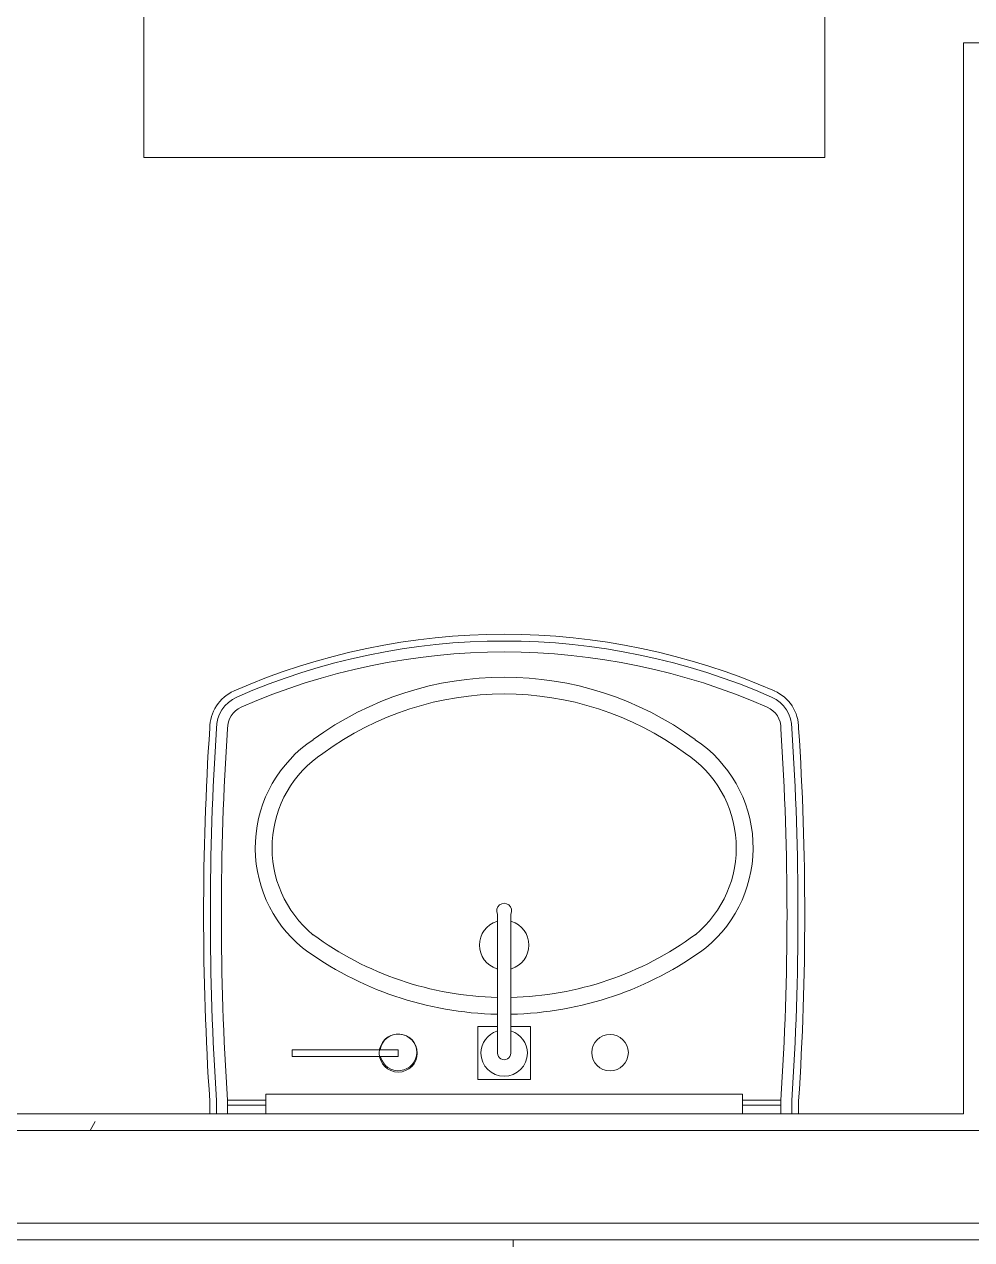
# Model space of a CAD drawing. Header units: inches. Extents: x 23906 to 26716, y -23130 to -20467.
# Drawn here: x 25225.92 to 25261.7, y -22470.18 to -22424.29 of the extents above; entities that cross this region are included whole.
import ezdxf

# ---------------------------------------------------------------- set-up
doc = ezdxf.new("R2010")
doc.units = ezdxf.units.IN
doc.header["$MEASUREMENT"] = 0
for name, color, linetype, lineweight in [('A-AREA-IDEN', 2, 'Continuous', 9), ('A-WALL', 113, 'Continuous', 20), ('A-WALL-PATT', 111, 'Continuous', 50), ('I-WALL', 2, 'Continuous', 20), ('P-SANR-FIXT', 6, 'Continuous', 20), ('Q-SPCQ', 91, 'Continuous', 20)]:
    doc.layers.add(name, color=color, linetype=linetype, lineweight=lineweight)
pattern_1 = [(0, (0, 0), (30.72, 7.68), [1.267, -21.773, 1.267, -21.773, -122.88]), (0, (0, 0), (30.72, 7.68), [-46.08, 1.267, -44.813, 1.267, -21.773, -53.76]), (0, (0, 0), (30.72, 7.68), [-115.2, 1.267, -14.093, 1.267, -37.133]), (120, (11.52, 3.84), (-22.0110751, 22.7643004), [1.267, -21.773, 1.267, -21.773, -122.88]), (120, (11.52, 3.84), (-22.0110751, 22.7643004), [-46.08, 1.267, -44.813, 1.267, -21.773, -53.76]), (120, (11.52, 3.84), (-22.0110751, 22.7643004), [-115.2, 1.267, -14.093, 1.267, -37.133]), (240, (15.36, 19.2), (-8.7089249, -30.4443004), [1.267, -21.773, 1.267, -21.773, -122.88]), (240, (15.36, 19.2), (-8.7089249, -30.4443004), [-46.08, 1.267, -44.813, 1.267, -21.773, -53.76]), (240, (15.36, 19.2), (-8.7089249, -30.4443004), [-115.2, 1.267, -14.093, 1.267, -37.133])]

# ---------------------------------------------------------------- blocks, each defined once
blk = doc.blocks.new('Sink-Bathroom-Kohler-Pinoir-2035-8 - Vitreous_China-0-White-11071-Enlarged First Floor Plan _East_')
at = {"layer": 'P-SANR-FIXT', "color": 43, "lineweight": 13}
for p, q in [((25232.927, -22465.428), (25232.927, -22464.931)), ((25233.183, -22464.922), (25233.183, -22465.428)), ((25233.596, -22465.428), (25233.596, -22464.908)), ((25233.596, -22465.095), (25235.046, -22465.093)), ((25235.046, -22464.908), (25233.597, -22464.908)), ((25254.496, -22464.908), (25253.046, -22464.908)), ((25253.046, -22465.093), (25254.497, -22465.095)), ((25254.497, -22464.908), (25254.497, -22465.428)), ((25254.91, -22465.428), (25254.91, -22464.922)), ((25255.166, -22464.931), (25255.166, -22465.428))]:
    blk.add_line(p, q, dxfattribs=at)
for centre, radius, start, end in [((25244.048, -22472.728), 25.411, 66.3302, 113.6742), ((25244.048, -22472.728), 25.155, 66.3302, 113.6726), ((25244.048, -22472.728), 24.741, 66.3302, 113.6698), ((25244.046, -22461.139), 12.202, 53.7683, 126.2317), ((25234.472, -22450.867), 1.545, 113.9605, 180.0345), ((25253.634, -22450.858), 1.532, 359.5057, 66.3302), ((25234.472, -22450.867), 1.289, 113.9877, 180.3965), ((25244.046, -22461.139), 11.567, 53.6931, 126.3069), ((25253.634, -22450.858), 1.276, 359.0965, 66.3302), ((25234.472, -22450.867), 0.875, 114.0553, 181.2927), ((25253.634, -22450.858), 0.862, 358.0783, 66.3302), ((25339.276, -22457.898), 106.581, 176.21831, 183.7835), ((25339.276, -22457.898), 106.325, 176.21351, 183.78805), ((25339.276, -22457.898), 105.911, 176.20455, 183.79545), ((25148.817, -22457.898), 105.911, 356.20455, 3.79545), ((25148.817, -22457.898), 106.325, 356.21195, 3.78539), ((25148.817, -22457.898), 106.581, 356.2165, 3.78002), ((25239.54, -22455.377), 4.895, 123.5514, 230.6366), ((25248.553, -22455.377), 4.895, 309.3634, 56.4486), ((25239.54, -22455.377), 4.26, 123.3558, 230.4225), ((25248.553, -22455.377), 4.26, 309.5775, 56.6442), ((25244.046, -22459.053), 0.934, 107.0285, 180), ((25244.046, -22459.053), 0.934, 0, 72.9715), ((25244.046, -22448.848), 12.183, 233.6508, 268.8154), ((25244.046, -22448.848), 12.183, 271.1846, 306.3492), ((25244.046, -22448.848), 12.818, 233.5725, 268.8741), ((25244.046, -22459.053), 0.934, 180, 252.9715), ((25244.046, -22448.848), 12.818, 271.1259, 306.4275), ((25244.046, -22459.053), 0.934, 287.0285, 0), ((25240.05, -22463.105), 0.692, 0, 170.9809), ((25248.046, -22463.115), 0.69, 0, 180), ((25240.05, -22463.105), 0.692, 193.9786, 0), ((25248.046, -22463.115), 0.69, 180, 0)]:
    blk.add_arc(centre, radius, start, end, dxfattribs=at)
blk = doc.blocks.new('Bradley-Washroom_Accessories-Mirrors-780_Custom - Bradley-Washroom_Accessories-Mirrors-780_Custom-166799-Enlarged First Floor Plan _East_')
at = {"layer": 'Q-SPCQ', "color": 43, "lineweight": 13}
for p, q in [((25235.046, -22464.678), (25253.046, -22464.678)), ((25235.046, -22464.678), (25235.046, -22465.428)), ((25253.046, -22465.428), (25253.046, -22464.678))]:
    blk.add_line(p, q, dxfattribs=at)
blk = doc.blocks.new('Faucet-Lavatory-Zurn-Z6920XL - Z6920-XL-ADM2-H4-162583-Enlarged First Floor Plan _East_')
at = {"layer": 'P-SANR-FIXT', "lineweight": 9}
for p, q in [((1, 1), (-1, 1)), ((-1, 1), (-1, -1)), ((1, -1), (1, 1)), ((-0.25, 0), (-0.25, -5.246)), ((0.25, -5.246), (0.25, 0)), ((8, 0.125), (4, 0.125)), ((4, 0.125), (4, -0.125)), ((8, -0.125), (8, 0.125)), ((4, -0.125), (8, -0.125)), ((-1, -1), (-0.25, -1)), ((0.25, -1), (1, -1))]:
    blk.add_line(p, q, dxfattribs=at)
blk.add_circle((4, 0), 0.719, dxfattribs=at)
for centre, radius, start, end in [((0, 0), 0.875, 0, 180), ((0, 0), 0.875, 180, 251.8173), ((0, 0), 0.25, 360, 180), ((0, 0), 0.875, 288.1827, 0), ((0, -5.375), 0.281, 152.734, 27.266)]:
    blk.add_arc(centre, radius, start, end, dxfattribs=at)
blk = doc.blocks.new('Locker Rooms and Restrooms_rvt-1-Enlarged First Floor Plan _East_')
at = {"layer": 'A-WALL-PATT', "lineweight": 9}
h = blk.add_hatch(dxfattribs=at)
h.set_pattern_fill('FP_8', color=8, style=0, pattern_type=2)
h.set_pattern_definition(pattern_1)
h.paths.add_polyline_path([(25175.39, -22469.553), (25175.39, -22466.053), (25262.015, -22466.053), (25262.015, -22465.428), (25174.765, -22465.428), (25174.765, -22469.553)], flags=0)
h.paths.add_polyline_path([(25266.046, -22466.053), (25266.046, -22465.428), (25265.515, -22465.428), (25265.515, -22466.053)], flags=0)
h = blk.add_hatch(dxfattribs=at)
h.set_pattern_fill('FP_8', color=8, style=0, pattern_type=2)
h.set_pattern_definition(pattern_1)
h.paths.add_polyline_path([(25184.401, -22470.178), (25266.046, -22470.178), (25266.046, -22469.553), (25174.765, -22469.553), (25174.765, -22470.178), (25175.976, -22470.178)], flags=0)
at = {"layer": 'A-WALL', "color": 7}
for p, q in [((25175.39, -22466.053), (25262.015, -22466.053)), ((25175.39, -22469.553), (25266.046, -22469.553))]:
    blk.add_line(p, q, dxfattribs=at)
at = {"layer": 'I-WALL', "color": 7}
for p, q in [((25262.015, -22424.99), (25261.39, -22424.99)), ((25261.39, -22424.99), (25261.39, -22465.428)), ((25261.39, -22465.428), (25174.765, -22465.428)), ((25174.765, -22470.178), (25266.046, -22470.178))]:
    blk.add_line(p, q, dxfattribs=at)
at = {"color": 43, "lineweight": 13}
for name in ['Sink-Bathroom-Kohler-Pinoir-2035-8 - Vitreous_China-0-White-11071-Enlarged First Floor Plan _East_', 'Bradley-Washroom_Accessories-Mirrors-780_Custom - Bradley-Washroom_Accessories-Mirrors-780_Custom-166799-Enlarged First Floor Plan _East_']:
    blk.add_blockref(name, (0, 0), dxfattribs=at)
at = {"color": 43, "lineweight": 13, "rotation": 180}
blk.add_blockref('Faucet-Lavatory-Zurn-Z6920XL - Z6920-XL-ADM2-H4-162583-Enlarged First Floor Plan _East_', (25244.046, -22463.132), dxfattribs=at)
blk = doc.blocks.new('Washing Machine - 26_x26_ - Private-V5-Enlarged First Floor Plan _East_')
at = {"layer": 'P-SANR-FIXT', "color": 43, "lineweight": 13}
for p, q in [((0.625, 13), (1.313, 13)), ((1.313, 13), (1.409, 13)), ((1.313, 13), (1.313, -13)), ((2.594, 13), (2.594, -13)), ((25, 13), (26, 13)), ((26, 13), (26, -13)), ((1.313, -13), (0.625, -13)), ((1.409, -13), (1.313, -13)), ((26, -13), (25, -13))]:
    blk.add_line(p, q, dxfattribs=at)

msp = doc.modelspace()

# ---------------------------------------------------------------- linework, layer by layer
at = {"layer": 'A-AREA-IDEN', "flags": 128}
msp.add_lwpolyline([(25230.4433, -22408.746), (25230.4433, -22429.3174), (25256.1533, -22429.3174), (25256.1533, -22408.746)], close=True, dxfattribs=at)

# ---------------------------------------------------------------- block references
at = {"lineweight": 5}
msp.add_blockref('Locker Rooms and Restrooms_rvt-1-Enlarged First Floor Plan _East_', (0, 0), dxfattribs=at)
at = {"layer": 'P-SANR-FIXT', "color": 43, "lineweight": 13, "rotation": 270}
msp.add_blockref('Washing Machine - 26_x26_ - Private-V5-Enlarged First Floor Plan _East_', (25231.3902, -22469.5528), dxfattribs=at)

doc.saveas('drawing.dxf')
